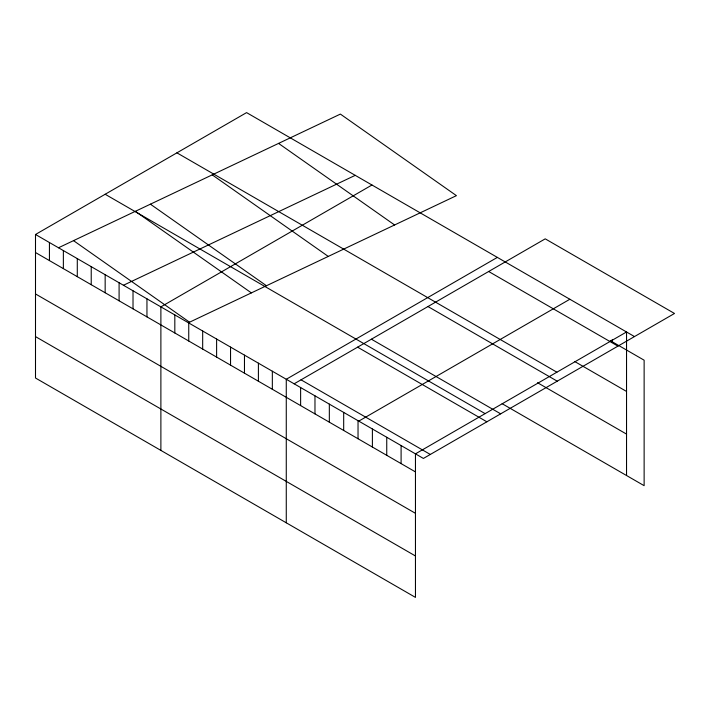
<?xml version="1.0" encoding="UTF-8"?>
<svg xmlns="http://www.w3.org/2000/svg" width="710" height="710" viewBox="0 0 710 710"><rect width="100%" height="100%" fill="white"/><g stroke="black" fill="none" stroke-linecap="round" stroke-linejoin="round"><path stroke-width="1.06" d="M626.539 475.514L626.539 331.978L415.457 453.85L415.457 597.385L35.5 378.022L35.5 234.486L246.583 112.615L634.491 336.575M371.969 185.008L160.886 306.871L160.886 450.406M497.355 257.393L286.272 379.264L286.272 522.8M294.135 383.808L545.227 238.844L674.5 313.474L423.408 458.438L35.5 234.486M358.772 421.128L569.855 299.256M58.504 247.763L340.383 114.088L456.423 195.649L188.398 322.757M123.451 285.26L355.231 175.343M610.272 340.64L644.13 360.192L644.13 485.675L502.139 403.697M488.666 271.495L617.94 346.134M574.86 361.612L626.539 391.441M176.923 152.836L556.88 372.2M427.961 306.542L557.235 381.181M537.541 382.726L626.539 434.103M371.401 339.202L500.665 413.832M105.16 194.265L485.108 413.628M357.6 347.163L486.874 421.802M301.04 379.823L430.304 454.453M35.5 252.538L415.457 471.901M35.5 293.949L415.457 513.312M35.5 336.611L415.457 555.974M278.568 143.402L394.609 224.963M212.228 174.864L328.268 256.425M150.413 204.178L266.454 285.739M135.335 211.332L251.375 292.893M73.529 240.646L189.561 322.207M612.18 339.62L612.18 341.75M401.097 445.56L401.097 463.612M386.746 437.271L386.746 455.332M372.395 428.991L372.395 447.043M358.035 420.702L358.035 438.753M343.684 412.412L343.684 430.464M329.333 404.123L329.333 422.184M314.974 395.843L314.974 413.894M300.623 387.553L300.623 405.605M272.338 371.223L272.338 389.275M258.404 363.174L258.404 381.234M244.471 355.133L244.471 373.185M230.546 347.092L230.546 365.144M216.612 339.052L216.612 357.103M202.678 331.002L202.678 349.063M188.745 322.961L188.745 341.013M174.82 314.92L174.82 332.972M146.952 298.83L146.952 316.882M133.018 290.789L133.018 308.841M119.094 282.749L119.094 300.8M105.16 274.699L105.16 292.76M91.226 266.658L91.226 284.71M77.292 258.617L77.292 276.669M63.367 250.568L63.367 268.628M49.434 242.527L49.434 260.579"/></g></svg>
